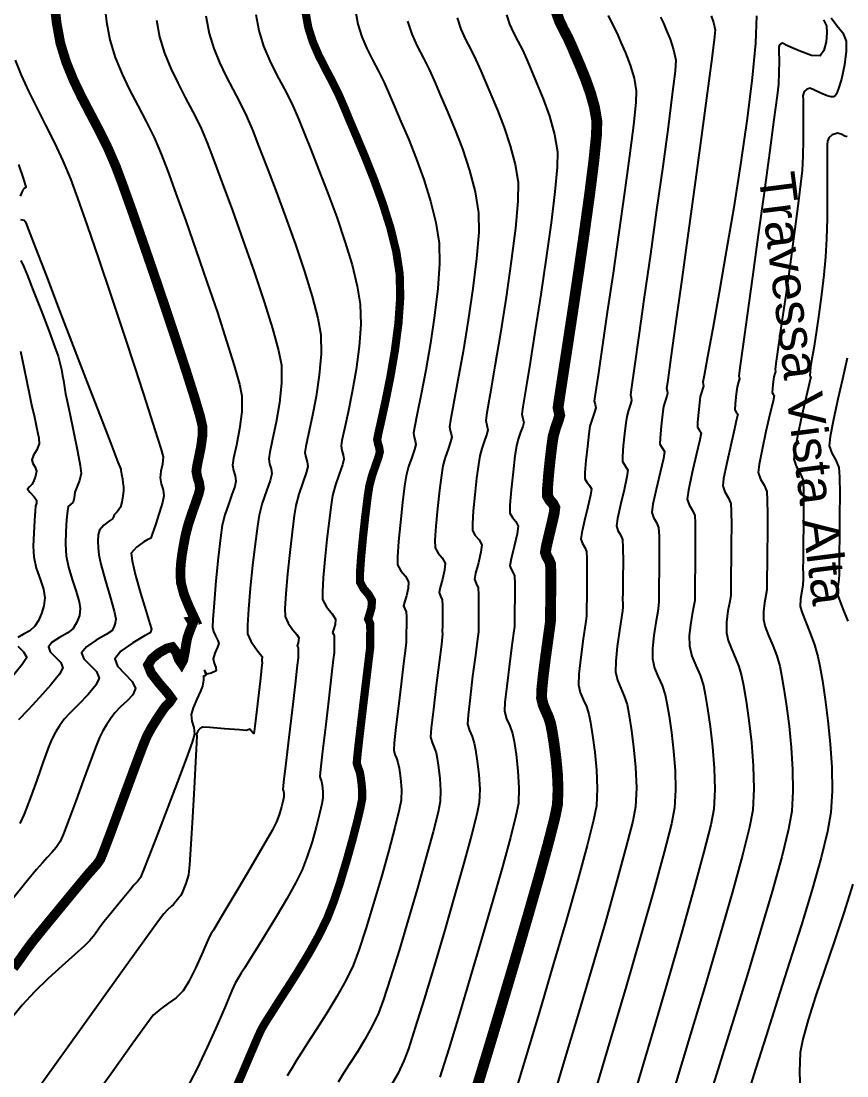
# Model space of a CAD drawing. Extents: x 360931 to 362237, y 7351473 to 7352200.
# Drawn here: x 361594.16 to 361628.38, y 7351867.38 to 7351911.08 of the extents above; entities that cross this region are included whole.
import ezdxf
from ezdxf.enums import TextEntityAlignment as Align

# ---------------------------------------------------------------- set-up
doc = ezdxf.new("R2010")
doc.units = 0
for name, color, linetype in [('A_Curvas Intermediarias', 37, 'Continuous'), ('A_Curvas Mestras', 32, 'Continuous'), ('ZZ-Carimbo Texto', 7, 'Continuous')]:
    doc.layers.add(name, color=color, linetype=linetype)
doc.styles.add('CARIMBO', font='arial.ttf', dxfattribs={"height": 2})
picture_1 = doc.add_image_def('image1.tif', size_in_pixel=(23490, 20550))

msp = doc.modelspace()

# ---------------------------------------------------------------- linework, layer by layer
at = {"layer": 'A_Curvas Intermediarias', "flags": 128}
for points, elevation in [([(361597.582, 7351912.072), (361597.703, 7351911.055), (361597.843, 7351910.304), (361598.067, 7351909.573), (361598.345, 7351908.887), (361598.661, 7351908.23), (361598.999, 7351907.583), (361599.343, 7351906.931), (361599.677, 7351906.256), (361599.984, 7351905.542), (361600.238, 7351904.871), (361600.58, 7351903.937), (361600.982, 7351902.814), (361601.419, 7351901.57), (361601.865, 7351900.278), (361602.294, 7351899.007), (361602.679, 7351897.829), (361602.994, 7351896.814), (361603.214, 7351896.034), (361603.312, 7351895.558), (361603.306, 7351894.899), (361603.212, 7351894.184), (361603.082, 7351893.512), (361602.968, 7351892.98), (361602.922, 7351892.686), (361602.965, 7351892.46), (361603.034, 7351892.245), (361603.064, 7351892.021), (361603.014, 7351891.806), (361602.899, 7351891.47), (361602.753, 7351891.059), (361602.608, 7351890.621), (361602.5, 7351890.2), (361602.422, 7351889.668), (361602.33, 7351888.844), (361602.237, 7351887.894), (361602.157, 7351886.986), (361602.104, 7351886.288), (361602.09, 7351885.965), (361602.137, 7351885.797), (361602.206, 7351885.639), (361602.256, 7351885.533), (361602.314, 7351885.413), (361602.353, 7351885.294), (361602.295, 7351885.139), (361602.184, 7351884.889), (361602.119, 7351884.664), (361602.158, 7351884.479), (361602.231, 7351884.299), (361602.243, 7351884.167), (361602.044, 7351884.059), (361601.863, 7351884.027), (361601.809, 7351884.106), (361601.762, 7351884.172), (361601.788, 7351884.08), (361601.822, 7351883.987), (361601.775, 7351883.962), (361601.727, 7351883.937), (361601.714, 7351883.779), (361601.678, 7351883.521), (361601.595, 7351883.318), (361601.443, 7351882.99), (361601.293, 7351882.635), (361601.213, 7351882.355), (361601.241, 7351882.081), (361601.319, 7351881.813), (361601.349, 7351881.539), (361601.248, 7351881.208), (361600.998, 7351880.51), (361600.648, 7351879.569), (361600.246, 7351878.511), (361599.843, 7351877.461), (361599.486, 7351876.542), (361599.225, 7351875.88), (361599.109, 7351875.6), (361598.982, 7351875.434), (361598.84, 7351875.277), (361598.694, 7351875.101), (361598.421, 7351874.771), (361598.097, 7351874.377), (361597.796, 7351874.01), (361597.594, 7351873.759), (361597.401, 7351873.496), (361597.22, 7351873.241), (361597.016, 7351872.988), (361596.792, 7351872.773), (361596.387, 7351872.411), (361595.864, 7351871.944), (361595.285, 7351871.411), (361594.712, 7351870.855), (361594.207, 7351870.315), (361593.84, 7351869.851)], 96), ([(361601.82, 7351911.298), (361601.952, 7351910.565), (361602.142, 7351909.947), (361602.377, 7351909.366), (361602.645, 7351908.81), (361602.931, 7351908.263), (361603.222, 7351907.711), (361603.504, 7351907.14), (361603.764, 7351906.536), (361604.006, 7351905.917), (361604.331, 7351905.075), (361604.712, 7351904.072), (361605.121, 7351902.968), (361605.528, 7351901.825), (361605.906, 7351900.704), (361606.226, 7351899.667), (361606.461, 7351898.773), (361606.58, 7351898.086), (361606.593, 7351897.294), (361606.517, 7351896.416), (361606.384, 7351895.524), (361606.226, 7351894.687), (361606.075, 7351893.976), (361605.962, 7351893.462), (361605.92, 7351893.215), (361605.958, 7351893.015), (361606.019, 7351892.825), (361606.045, 7351892.628), (361605.98, 7351892.372), (361605.836, 7351891.965), (361605.673, 7351891.488), (361605.547, 7351891.019), (361605.481, 7351890.598), (361605.392, 7351889.91), (361605.296, 7351889.067), (361605.205, 7351888.183), (361605.132, 7351887.37), (361605.093, 7351886.741), (361605.101, 7351886.409), (361605.222, 7351886.143), (361605.41, 7351885.882), (361605.585, 7351885.665), (361605.671, 7351885.53), (361605.644, 7351885.327), (361605.602, 7351885.2), (361605.639, 7351885.118), (361605.64, 7351884.939), (361605.639, 7351884.763), (361605.639, 7351884.696), (361605.604, 7351884.393), (361605.513, 7351883.615), (361605.39, 7351882.552), (361605.255, 7351881.394), (361605.131, 7351880.331), (361605.041, 7351879.552), (361605.006, 7351879.249), (361605.033, 7351879.172), (361605.046, 7351879.073), (361605.053, 7351878.935), (361605.024, 7351878.797), (361604.956, 7351878.526), (361604.861, 7351878.2), (361604.751, 7351877.9), (361604.562, 7351877.547), (361604.177, 7351876.877), (361603.676, 7351876.022), (361603.14, 7351875.116), (361602.65, 7351874.292), (361602.287, 7351873.682), (361602.13, 7351873.42), (361602.04, 7351873.277), (361601.953, 7351873.133), (361601.852, 7351872.903), (361601.648, 7351872.428), (361601.388, 7351871.846), (361601.116, 7351871.292), (361600.878, 7351870.902), (361600.594, 7351870.618), (361600.275, 7351870.386), (361599.949, 7351870.159), (361599.642, 7351869.888), (361599.375, 7351869.538), (361598.791, 7351868.731), (361597.949, 7351867.553), (361596.907, 7351866.086)], 98), ([(361603.887, 7351911.362), (361604.007, 7351910.696), (361604.212, 7351910.043), (361604.471, 7351909.435), (361604.765, 7351908.851), (361605.073, 7351908.269), (361605.376, 7351907.67), (361605.654, 7351907.032), (361605.872, 7351906.486), (361606.164, 7351905.762), (361606.506, 7351904.904), (361606.872, 7351903.954), (361607.239, 7351902.956), (361607.581, 7351901.953), (361607.874, 7351900.989), (361608.093, 7351900.107), (361608.214, 7351899.35), (361608.235, 7351898.519), (361608.17, 7351897.599), (361608.045, 7351896.647), (361607.886, 7351895.723), (361607.718, 7351894.885), (361607.567, 7351894.192), (361607.459, 7351893.704), (361607.419, 7351893.479), (361607.454, 7351893.293), (361607.511, 7351893.115), (361607.536, 7351892.931), (361607.475, 7351892.692), (361607.341, 7351892.312), (361607.188, 7351891.866), (361607.07, 7351891.429), (361607.008, 7351891.035), (361606.926, 7351890.392), (361606.836, 7351889.605), (361606.751, 7351888.78), (361606.683, 7351888.02), (361606.647, 7351887.433), (361606.654, 7351887.123), (361606.819, 7351886.808), (361607.051, 7351886.524), (361607.186, 7351886.302), (361607.171, 7351886.084), (361607.108, 7351885.864), (361607.072, 7351885.752), (361607.101, 7351885.684), (361607.133, 7351885.616), (361607.135, 7351885.455), (361607.135, 7351885.178), (361607.134, 7351885.024), (361607.134, 7351884.969), (361607.133, 7351884.913), (361607.099, 7351884.628), (361607.014, 7351883.901), (361606.896, 7351882.909), (361606.769, 7351881.825), (361606.653, 7351880.827), (361606.569, 7351880.09), (361606.538, 7351879.79), (361606.574, 7351879.681), (361606.615, 7351879.571), (361606.64, 7351879.423), (361606.67, 7351879.159), (361606.672, 7351878.889), (361606.629, 7351878.656), (361606.533, 7351878.236), (361606.392, 7351877.691), (361606.217, 7351877.082), (361606.018, 7351876.471), (361605.806, 7351875.92), (361605.546, 7351875.39), (361605.169, 7351874.713), (361604.73, 7351873.966), (361604.282, 7351873.228), (361603.879, 7351872.576), (361603.574, 7351872.089), (361603.422, 7351871.844), (361603.288, 7351871.632), (361603.159, 7351871.43), (361603.032, 7351871.214), (361602.9, 7351870.92), (361602.64, 7351870.307), (361602.286, 7351869.487), (361601.875, 7351868.567), (361601.444, 7351867.657), (361601.03, 7351866.867)], 99), ([(361608.007, 7351911.584), (361608.116, 7351910.957), (361608.28, 7351910.435), (361608.488, 7351909.948), (361608.723, 7351909.481), (361608.969, 7351909.015), (361609.212, 7351908.535), (361609.434, 7351908.025), (361609.633, 7351907.548), (361609.9, 7351906.93), (361610.209, 7351906.202), (361610.536, 7351905.39), (361610.852, 7351904.523), (361611.133, 7351903.63), (361611.352, 7351902.739), (361611.483, 7351901.877), (361611.501, 7351901.025), (361611.432, 7351900.003), (361611.298, 7351898.882), (361611.122, 7351897.733), (361610.927, 7351896.624), (361610.737, 7351895.627), (361610.573, 7351894.812), (361610.458, 7351894.249), (361610.416, 7351894.008), (361610.447, 7351893.848), (361610.496, 7351893.696), (361610.517, 7351893.538), (361610.464, 7351893.332), (361610.349, 7351893.006), (361610.218, 7351892.623), (361610.117, 7351892.248), (361610.053, 7351891.83), (361609.968, 7351891.142), (361609.878, 7351890.326), (361609.802, 7351889.527), (361609.757, 7351888.887), (361609.76, 7351888.551), (361609.897, 7351888.306), (361610.091, 7351888.088), (361610.217, 7351887.846), (361610.205, 7351887.587), (361610.13, 7351887.277), (361610.047, 7351887.004), (361610.011, 7351886.857), (361610.063, 7351886.735), (361610.121, 7351886.612), (361610.128, 7351886.42), (361610.127, 7351886.067), (361610.124, 7351885.721), (361610.122, 7351885.546), (361610.123, 7351885.447), (361610.121, 7351885.347), (361610.09, 7351885.095), (361610.013, 7351884.473), (361609.909, 7351883.626), (361609.796, 7351882.697), (361609.695, 7351881.832), (361609.623, 7351881.176), (361609.601, 7351880.872), (361609.647, 7351880.701), (361609.719, 7351880.54), (361609.778, 7351880.369), (361609.823, 7351880.123), (361609.879, 7351879.72), (361609.918, 7351879.249), (361609.91, 7351878.798), (361609.83, 7351878.397), (361609.649, 7351877.671), (361609.394, 7351876.717), (361609.09, 7351875.633), (361608.765, 7351874.517), (361608.443, 7351873.468), (361608.151, 7351872.582), (361607.917, 7351871.959), (361607.612, 7351871.325), (361607.25, 7351870.673), (361606.87, 7351870.044), (361606.51, 7351869.478), (361606.209, 7351869.015), (361606.006, 7351868.694), (361605.796, 7351868.357), (361605.591, 7351868.038), (361605.389, 7351867.718), (361605.19, 7351867.375)], 101), ([(361614.279, 7351911.349), (361614.406, 7351910.96), (361614.569, 7351910.6), (361614.751, 7351910.251), (361614.935, 7351909.895), (361615.104, 7351909.515), (361615.28, 7351909.096), (361615.523, 7351908.533), (361615.793, 7351907.866), (361616.053, 7351907.139), (361616.264, 7351906.392), (361616.386, 7351905.669), (361616.376, 7351905.028), (361616.283, 7351904.014), (361616.125, 7351902.729), (361615.923, 7351901.277), (361615.697, 7351899.759), (361615.467, 7351898.279), (361615.254, 7351896.941), (361615.077, 7351895.847), (361614.956, 7351895.099), (361614.913, 7351894.802), (361614.955, 7351894.624), (361614.989, 7351894.447), (361614.949, 7351894.293), (361614.862, 7351894.047), (361614.764, 7351893.759), (361614.687, 7351893.476), (361614.627, 7351893.071), (361614.548, 7351892.403), (361614.471, 7351891.66), (361614.42, 7351891.027), (361614.418, 7351890.692), (361614.522, 7351890.509), (361614.668, 7351890.344), (361614.763, 7351890.162), (361614.723, 7351889.839), (361614.599, 7351889.317), (361614.472, 7351888.806), (361614.419, 7351888.514), (361614.467, 7351888.375), (361614.544, 7351888.245), (361614.602, 7351888.105), (361614.617, 7351887.78), (361614.616, 7351887.205), (361614.609, 7351886.636), (361614.605, 7351886.33), (361614.606, 7351886.163), (361614.603, 7351885.997), (361614.568, 7351885.721), (361614.486, 7351885.113), (361614.382, 7351884.33), (361614.283, 7351883.528), (361614.212, 7351882.865), (361614.196, 7351882.496), (361614.282, 7351882.18), (361614.415, 7351881.883), (361614.524, 7351881.566), (361614.587, 7351881.231), (361614.67, 7351880.689), (361614.746, 7351880.024), (361614.788, 7351879.32), (361614.767, 7351878.662), (361614.666, 7351878.157), (361614.435, 7351877.253), (361614.104, 7351876.04), (361613.698, 7351874.609), (361613.246, 7351873.05), (361612.774, 7351871.451), (361612.31, 7351869.903), (361611.882, 7351868.496), (361611.516, 7351867.32)], 104), ([(361618.487, 7351911.321), (361618.616, 7351911.055), (361618.755, 7351910.791), (361618.884, 7351910.508), (361619.016, 7351910.195), (361619.2, 7351909.763), (361619.394, 7351909.257), (361619.559, 7351908.721), (361619.654, 7351908.196), (361619.632, 7351907.709), (361619.531, 7351906.775), (361619.37, 7351905.498), (361619.164, 7351903.98), (361618.932, 7351902.326), (361618.689, 7351900.639), (361618.453, 7351899.022), (361618.24, 7351897.58), (361618.068, 7351896.415), (361617.952, 7351895.631), (361617.91, 7351895.331), (361617.943, 7351895.192), (361617.97, 7351895.054), (361617.919, 7351894.881), (361617.819, 7351894.596), (361617.734, 7351894.295), (361617.688, 7351893.979), (361617.625, 7351893.457), (361617.565, 7351892.876), (361617.526, 7351892.382), (361617.524, 7351892.12), (361617.605, 7351891.977), (361617.719, 7351891.848), (361617.793, 7351891.706), (361617.757, 7351891.446), (361617.647, 7351890.957), (361617.511, 7351890.389), (361617.399, 7351889.893), (361617.358, 7351889.618), (361617.419, 7351889.442), (361617.516, 7351889.278), (361617.59, 7351889.101), (361617.606, 7351888.808), (361617.609, 7351888.269), (361617.604, 7351887.653), (361617.597, 7351887.125), (361617.593, 7351886.852), (361617.595, 7351886.641), (361617.591, 7351886.431), (361617.548, 7351886.119), (361617.456, 7351885.49), (361617.352, 7351884.731), (361617.274, 7351884.031), (361617.259, 7351883.578), (361617.334, 7351883.264), (361617.456, 7351882.971), (361617.587, 7351882.678), (361617.687, 7351882.364), (361617.753, 7351882.021), (361617.841, 7351881.477), (361617.931, 7351880.797), (361618.003, 7351880.044), (361618.034, 7351879.281), (361618.005, 7351878.571), (361617.886, 7351877.977), (361617.616, 7351876.921), (361617.225, 7351875.499), (361616.743, 7351873.806), (361616.199, 7351871.939), (361615.624, 7351869.994), (361615.048, 7351868.066), (361614.5, 7351866.253)], 106), ([(361622.749, 7351911.302), (361622.856, 7351911.021), (361622.923, 7351910.724), (361622.882, 7351910.315), (361622.757, 7351909.329), (361622.566, 7351907.895), (361622.329, 7351906.143), (361622.063, 7351904.203), (361621.787, 7351902.203), (361621.52, 7351900.275), (361621.28, 7351898.547), (361621.085, 7351897.148), (361620.955, 7351896.209), (361620.908, 7351895.86), (361620.931, 7351895.76), (361620.951, 7351895.66), (361620.915, 7351895.544), (361620.843, 7351895.334), (361620.781, 7351895.114), (361620.737, 7351894.802), (361620.68, 7351894.3), (361620.636, 7351893.814), (361620.63, 7351893.548), (361620.729, 7351893.398), (361620.824, 7351893.25), (361620.775, 7351892.965), (361620.641, 7351892.377), (361620.478, 7351891.679), (361620.345, 7351891.063), (361620.297, 7351890.723), (361620.37, 7351890.51), (361620.489, 7351890.311), (361620.578, 7351890.097), (361620.598, 7351889.742), (361620.601, 7351889.09), (361620.595, 7351888.344), (361620.586, 7351887.705), (361620.582, 7351887.375), (361620.583, 7351887.202), (361620.584, 7351887.037), (361620.579, 7351886.864), (361620.542, 7351886.618), (361620.466, 7351886.168), (361620.383, 7351885.621), (361620.325, 7351885.083), (361620.323, 7351884.661), (361620.414, 7351884.273), (361620.566, 7351883.912), (361620.727, 7351883.55), (361620.851, 7351883.162), (361620.918, 7351882.816), (361621.009, 7351882.28), (361621.106, 7351881.603), (361621.194, 7351880.836), (361621.257, 7351880.026), (361621.279, 7351879.225), (361621.243, 7351878.48), (361621.112, 7351877.819), (361620.814, 7351876.652), (361620.381, 7351875.076), (361619.843, 7351873.189), (361619.23, 7351871.085), (361618.573, 7351868.863), (361617.902, 7351866.619)], 108), ([(361624.627, 7351911.301), (361624.587, 7351910.176), (361624.453, 7351908.73), (361624.244, 7351907.052), (361623.983, 7351905.233), (361623.689, 7351903.364), (361623.383, 7351901.533), (361623.087, 7351899.832), (361622.82, 7351898.35), (361622.604, 7351897.179), (361622.46, 7351896.406), (361622.407, 7351896.124), (361622.425, 7351896.044), (361622.441, 7351895.964), (361622.412, 7351895.873), (361622.354, 7351895.702), (361622.305, 7351895.523), (361622.27, 7351895.27), (361622.225, 7351894.863), (361622.189, 7351894.471), (361622.183, 7351894.262), (361622.263, 7351894.142), (361622.339, 7351894.022), (361622.283, 7351893.729), (361622.136, 7351893.093), (361621.961, 7351892.327), (361621.817, 7351891.649), (361621.767, 7351891.275), (361621.846, 7351891.044), (361621.975, 7351890.828), (361622.072, 7351890.595), (361622.091, 7351890.301), (361622.097, 7351889.759), (361622.095, 7351889.094), (361622.087, 7351888.434), (361622.08, 7351887.906), (361622.076, 7351887.636), (361622.078, 7351887.448), (361622.079, 7351887.268), (361622.073, 7351887.081), (361622.039, 7351886.868), (361621.971, 7351886.507), (361621.899, 7351886.066), (361621.85, 7351885.609), (361621.854, 7351885.202), (361621.955, 7351884.777), (361622.12, 7351884.382), (361622.298, 7351883.986), (361622.433, 7351883.561), (361622.506, 7351883.182), (361622.605, 7351882.595), (361622.712, 7351881.854), (361622.809, 7351881.014), (361622.878, 7351880.128), (361622.901, 7351879.25), (361622.862, 7351878.435), (361622.736, 7351877.785), (361622.454, 7351876.656), (361622.041, 7351875.132), (361621.524, 7351873.297), (361620.929, 7351871.232), (361620.281, 7351869.023), (361619.607, 7351866.752)], 109), ([(361599.769, 7351911.128), (361599.898, 7351910.434), (361600.104, 7351909.76), (361600.361, 7351909.127), (361600.653, 7351908.52), (361600.965, 7351907.923), (361601.282, 7351907.321), (361601.59, 7351906.698), (361601.874, 7351906.039), (361602.139, 7351905.348), (361602.498, 7351904.389), (361602.919, 7351903.241), (361603.369, 7351901.983), (361603.818, 7351900.695), (361604.232, 7351899.456), (361604.579, 7351898.344), (361604.828, 7351897.44), (361604.946, 7351896.822), (361604.95, 7351896.083), (361604.864, 7351895.27), (361604.728, 7351894.465), (361604.581, 7351893.755), (361604.466, 7351893.222), (361604.421, 7351892.951), (361604.462, 7351892.738), (361604.526, 7351892.535), (361604.555, 7351892.325), (361604.485, 7351892.051), (361604.332, 7351891.618), (361604.158, 7351891.109), (361604.023, 7351890.61), (361603.953, 7351890.161), (361603.859, 7351889.427), (361603.756, 7351888.529), (361603.658, 7351887.586), (361603.582, 7351886.719), (361603.54, 7351886.049), (361603.548, 7351885.695), (361603.68, 7351885.397), (361603.884, 7351885.094), (361604.072, 7351884.858), (361604.156, 7351884.758), (361604.145, 7351884.703), (361604.133, 7351884.648), (361604.139, 7351884.578), (361604.145, 7351884.502), (361604.122, 7351884.277), (361604.064, 7351883.732), (361603.987, 7351883.028), (361603.908, 7351882.325), (361603.853, 7351881.871), (361603.823, 7351881.648), (361603.81, 7351881.575), (361603.806, 7351881.564), (361603.795, 7351881.567), (361603.76, 7351881.598), (361603.697, 7351881.676), (361603.637, 7351881.745), (361603.568, 7351881.719), (361603.496, 7351881.688), (361603.209, 7351881.711), (361602.597, 7351881.765), (361601.981, 7351881.817), (361601.679, 7351881.834), (361601.578, 7351881.768), (361601.499, 7351881.696), (361601.46, 7351881.608), (361601.435, 7351881.535), (361601.444, 7351881.478), (361601.429, 7351881.174), (361601.387, 7351880.386), (361601.328, 7351879.302), (361601.261, 7351878.105), (361601.194, 7351876.983), (361601.136, 7351876.12), (361601.096, 7351875.703), (361600.983, 7351875.346), (361600.844, 7351875.008), (361600.775, 7351874.856), (361600.737, 7351874.81), (361600.651, 7351874.706), (361600.559, 7351874.593), (361600.518, 7351874.537), (361600.476, 7351874.482), (361600.394, 7351874.409), (361600.232, 7351874.261), (361600.074, 7351874.1), (361599.854, 7351873.8), (361599.289, 7351873.016), (361598.437, 7351871.829), (361597.354, 7351870.321), (361596.099, 7351868.57), (361594.73, 7351866.659)], 97), ([(361610.17, 7351911.088), (361610.348, 7351910.544), (361610.576, 7351910.04), (361610.83, 7351909.552), (361611.088, 7351909.054), (361611.324, 7351908.522), (361611.528, 7351908.033), (361611.806, 7351907.39), (361612.125, 7351906.629), (361612.449, 7351905.786), (361612.745, 7351904.899), (361612.979, 7351904.005), (361613.117, 7351903.141), (361613.124, 7351902.327), (361613.039, 7351901.252), (361612.886, 7351900.008), (361612.689, 7351898.69), (361612.474, 7351897.391), (361612.265, 7351896.207), (361612.086, 7351895.229), (361611.961, 7351894.553), (361611.915, 7351894.273), (361611.943, 7351894.126), (361611.988, 7351893.986), (361612.007, 7351893.841), (361611.959, 7351893.652), (361611.854, 7351893.353), (361611.733, 7351893.002), (361611.641, 7351892.657), (361611.582, 7351892.274), (361611.504, 7351891.643), (361611.421, 7351890.894), (361611.351, 7351890.16), (361611.31, 7351889.573), (361611.313, 7351889.264), (361611.438, 7351889.04), (361611.616, 7351888.84), (361611.732, 7351888.618), (361611.711, 7351888.339), (361611.619, 7351887.961), (361611.521, 7351887.609), (361611.48, 7351887.409), (361611.543, 7351887.26), (361611.615, 7351887.11), (361611.625, 7351886.869), (361611.624, 7351886.441), (361611.62, 7351886.022), (361611.616, 7351885.808), (361611.617, 7351885.686), (361611.615, 7351885.564), (361611.576, 7351885.251), (361611.482, 7351884.512), (361611.362, 7351883.553), (361611.245, 7351882.58), (361611.159, 7351881.798), (361611.133, 7351881.413), (361611.192, 7351881.194), (361611.285, 7351880.988), (361611.36, 7351880.768), (361611.404, 7351880.535), (361611.462, 7351880.159), (361611.514, 7351879.698), (361611.543, 7351879.21), (361611.529, 7351878.753), (361611.438, 7351878.302), (361611.231, 7351877.486), (361610.937, 7351876.404), (361610.586, 7351875.158), (361610.205, 7351873.848), (361609.824, 7351872.575), (361609.473, 7351871.438), (361609.179, 7351870.54), (361608.972, 7351869.979), (361608.712, 7351869.436), (361608.412, 7351868.893), (361608.096, 7351868.37), (361607.788, 7351867.886), (361607.514, 7351867.463), (361607.298, 7351867.119)], 102), ([(361612.225, 7351911.218), (361612.377, 7351910.752), (361612.573, 7351910.32), (361612.791, 7351909.901), (361613.011, 7351909.475), (361613.214, 7351909.018), (361613.389, 7351908.6), (361613.627, 7351908.048), (361613.9, 7351907.395), (361614.178, 7351906.673), (361614.433, 7351905.913), (361614.633, 7351905.146), (361614.752, 7351904.405), (361614.747, 7351903.63), (361614.646, 7351902.5), (361614.473, 7351901.133), (361614.257, 7351899.647), (361614.021, 7351898.159), (361613.793, 7351896.786), (361613.599, 7351895.646), (361613.464, 7351894.858), (361613.414, 7351894.537), (361613.46, 7351894.34), (361613.498, 7351894.144), (361613.454, 7351893.972), (361613.358, 7351893.7), (361613.248, 7351893.38), (361613.164, 7351893.067), (361613.111, 7351892.718), (361613.039, 7351892.143), (361612.964, 7351891.462), (361612.901, 7351890.794), (361612.863, 7351890.259), (361612.866, 7351889.978), (361612.98, 7351889.775), (361613.142, 7351889.592), (361613.247, 7351889.39), (361613.217, 7351889.089), (361613.109, 7351888.639), (361612.996, 7351888.208), (361612.95, 7351887.961), (361613.024, 7351887.785), (361613.108, 7351887.607), (361613.121, 7351887.324), (361613.12, 7351886.822), (361613.114, 7351886.328), (361613.111, 7351886.069), (361613.112, 7351885.924), (361613.109, 7351885.78), (361613.072, 7351885.486), (361612.984, 7351884.813), (361612.872, 7351883.942), (361612.764, 7351883.055), (361612.686, 7351882.332), (361612.664, 7351881.955), (361612.737, 7351881.687), (361612.85, 7351881.435), (361612.942, 7351881.167), (361612.995, 7351880.883), (361613.066, 7351880.424), (361613.13, 7351879.861), (361613.165, 7351879.265), (361613.148, 7351878.707), (361613.05, 7351878.224), (361612.828, 7351877.353), (361612.511, 7351876.19), (361612.126, 7351874.833), (361611.704, 7351873.377), (361611.272, 7351871.919), (361610.86, 7351870.556), (361610.496, 7351869.384), (361610.208, 7351868.5), (361610.027, 7351867.999), (361609.767, 7351867.459), (361609.474, 7351866.944)], 103), ([(361620.657, 7351911.253), (361620.774, 7351911.004), (361620.891, 7351910.729), (361621.051, 7351910.342), (361621.201, 7351909.9), (361621.289, 7351909.46), (361621.257, 7351909.012), (361621.144, 7351908.052), (361620.968, 7351906.696), (361620.747, 7351905.061), (361620.497, 7351903.264), (361620.238, 7351901.421), (361619.986, 7351899.648), (361619.76, 7351898.062), (361619.577, 7351896.781), (361619.454, 7351895.92), (361619.409, 7351895.595), (361619.437, 7351895.476), (361619.46, 7351895.357), (361619.417, 7351895.213), (361619.331, 7351894.965), (361619.258, 7351894.704), (361619.218, 7351894.432), (361619.164, 7351893.984), (361619.112, 7351893.484), (361619.078, 7351893.059), (361619.077, 7351892.834), (361619.196, 7351892.655), (361619.308, 7351892.478), (361619.266, 7351892.205), (361619.144, 7351891.667), (361618.995, 7351891.034), (361618.872, 7351890.478), (361618.828, 7351890.171), (361618.894, 7351889.976), (361619.002, 7351889.795), (361619.084, 7351889.599), (361619.102, 7351889.275), (361619.105, 7351888.68), (361619.1, 7351887.999), (361619.092, 7351887.415), (361619.088, 7351887.113), (361619.089, 7351886.956), (361619.09, 7351886.805), (361619.085, 7351886.648), (361619.045, 7351886.369), (361618.961, 7351885.829), (361618.867, 7351885.176), (361618.799, 7351884.557), (361618.791, 7351884.12), (361618.874, 7351883.769), (361619.011, 7351883.442), (361619.157, 7351883.114), (361619.269, 7351882.763), (361619.343, 7351882.379), (361619.441, 7351881.772), (361619.542, 7351881.012), (361619.621, 7351880.171), (361619.656, 7351879.318), (361619.624, 7351878.526), (361619.506, 7351877.93), (361619.24, 7351876.881), (361618.853, 7351875.465), (361618.371, 7351873.769), (361617.822, 7351871.878), (361617.232, 7351869.879), (361616.629, 7351867.858), (361616.04, 7351865.9)], 107), ([(361627.723, 7351911.213), (361627.967, 7351910.903), (361628.206, 7351910.594), (361628.348, 7351910.25), (361628.35, 7351909.833), (361628.276, 7351909.268), (361628.153, 7351908.681), (361628.036, 7351908.285), (361627.947, 7351908.074), (361627.89, 7351907.989), (361627.863, 7351907.967), (361627.827, 7351907.952), (361627.734, 7351907.947), (361627.561, 7351907.986), (361627.3, 7351908.092), (361627.006, 7351908.238), (361626.847, 7351908.306), (361626.707, 7351908.248), (361626.605, 7351908.174), (361626.576, 7351908.083), (361626.56, 7351907.985), (361626.561, 7351907.818), (361626.566, 7351907.409), (361626.569, 7351906.834), (361626.566, 7351906.171), (361626.552, 7351905.497), (361626.521, 7351904.891), (361626.462, 7351904.321), (361626.348, 7351903.411), (361626.196, 7351902.271), (361626.022, 7351901.008), (361625.844, 7351899.731), (361625.676, 7351898.549), (361625.536, 7351897.57), (361625.44, 7351896.902), (361625.405, 7351896.653), (361625.422, 7351896.57), (361625.391, 7351896.476), (361625.352, 7351896.342), (361625.329, 7351896.152), (361625.3, 7351895.856), (361625.289, 7351895.69), (361625.33, 7351895.628), (361625.369, 7351895.566), (361625.319, 7351895.342), (361625.192, 7351894.795), (361625.027, 7351894.074), (361624.865, 7351893.33), (361624.745, 7351892.715), (361624.706, 7351892.38), (361624.798, 7351892.111), (361624.947, 7351891.861), (361625.06, 7351891.59), (361625.082, 7351891.25), (361625.089, 7351890.621), (361625.086, 7351889.85), (361625.078, 7351889.084), (361625.069, 7351888.471), (361625.065, 7351888.158), (361625.066, 7351887.94), (361625.068, 7351887.732), (361625.061, 7351887.515), (361625.026, 7351887.286), (361624.966, 7351886.974), (361624.918, 7351886.624), (361624.918, 7351886.285), (361624.992, 7351885.988), (361625.134, 7351885.625), (361625.306, 7351885.218), (361625.472, 7351884.788), (361625.596, 7351884.358), (361625.67, 7351883.984), (361625.768, 7351883.417), (361625.877, 7351882.699), (361625.983, 7351881.874), (361626.073, 7351880.983), (361626.131, 7351880.07), (361626.145, 7351879.176), (361626.1, 7351878.344), (361625.963, 7351877.597), (361625.679, 7351876.459), (361625.278, 7351875.014), (361624.789, 7351873.347), (361624.243, 7351871.541), (361623.67, 7351869.68), (361623.1, 7351867.849), (361622.563, 7351866.13)], 111), ([(361593.915, 7351909.464), (361594.168, 7351908.84), (361594.475, 7351908.18), (361594.818, 7351907.488), (361595.179, 7351906.772), (361595.543, 7351906.039), (361595.89, 7351905.296), (361596.204, 7351904.549), (361596.5, 7351903.751), (361596.899, 7351902.616), (361597.37, 7351901.241), (361597.883, 7351899.722), (361598.404, 7351898.157), (361598.903, 7351896.643), (361599.348, 7351895.276), (361599.707, 7351894.154), (361599.95, 7351893.373), (361600.043, 7351893.031), (361600.023, 7351892.728), (361599.957, 7351892.434), (361599.925, 7351892.157), (361599.973, 7351891.905), (361600.049, 7351891.664), (361600.083, 7351891.415), (361600.023, 7351891.134), (361599.89, 7351890.69), (361599.733, 7351890.212), (361599.6, 7351889.827), (361599.54, 7351889.664), (361599.481, 7351889.63), (361599.418, 7351889.599), (361599.249, 7351889.503), (361598.939, 7351889.29), (361598.727, 7351889.033), (361598.76, 7351888.714), (361598.907, 7351888.11), (361599.114, 7351887.374), (361599.328, 7351886.657), (361599.495, 7351886.11), (361599.562, 7351885.885), (361599.541, 7351885.808), (361599.509, 7351885.734), (361599.282, 7351885.609), (361598.794, 7351885.327), (361598.298, 7351884.978), (361598.046, 7351884.654), (361598.156, 7351884.356), (361598.459, 7351884.039), (361598.769, 7351883.723), (361598.905, 7351883.428), (361598.798, 7351883.162), (361598.562, 7351882.913), (361598.282, 7351882.67), (361598.044, 7351882.419), (361597.865, 7351882.169), (361597.702, 7351881.924), (361597.551, 7351881.671), (361597.408, 7351881.4), (361597.269, 7351881.059), (361597.037, 7351880.439), (361596.75, 7351879.651), (361596.443, 7351878.81), (361596.155, 7351878.027), (361595.92, 7351877.415), (361595.776, 7351877.088), (361595.613, 7351876.849), (361595.433, 7351876.637), (361595.241, 7351876.432), (361595.047, 7351876.212), (361594.808, 7351875.924), (361594.364, 7351875.386), (361593.788, 7351874.69)], 94), ([(361628.384, 7351906.283), (361628.288, 7351906.321), (361628.148, 7351906.397), (361627.988, 7351906.445), (361627.775, 7351906.366), (361627.625, 7351906.246), (361627.577, 7351906.113), (361627.558, 7351905.963), (361627.557, 7351905.759), (361627.562, 7351905.276), (361627.567, 7351904.588), (361627.567, 7351903.772), (361627.559, 7351902.904), (361627.538, 7351902.058), (361627.499, 7351901.312), (361627.43, 7351900.576), (361627.331, 7351899.76), (361627.217, 7351898.933), (361627.103, 7351898.166), (361627.003, 7351897.528), (361626.932, 7351897.088), (361626.903, 7351896.918), (361626.889, 7351896.835), (361626.875, 7351896.752), (361626.856, 7351896.569), (361626.842, 7351896.404), (361626.885, 7351896.338), (361626.83, 7351896.105), (361626.694, 7351895.521), (361626.518, 7351894.749), (361626.345, 7351893.952), (361626.216, 7351893.292), (361626.176, 7351892.932), (361626.274, 7351892.645), (361626.433, 7351892.378), (361626.554, 7351892.088), (361626.577, 7351891.724), (361626.585, 7351891.052), (361626.582, 7351890.228), (361626.573, 7351889.409), (361626.563, 7351888.754), (361626.559, 7351888.419), (361626.561, 7351888.187), (361626.562, 7351887.964), (361626.554, 7351887.732), (361626.513, 7351887.458), (361626.458, 7351887.146), (361626.449, 7351886.826), (361626.523, 7351886.563), (361626.674, 7351886.18), (361626.862, 7351885.722), (361627.043, 7351885.233), (361627.178, 7351884.757), (361627.257, 7351884.355), (361627.363, 7351883.746), (361627.48, 7351882.976), (361627.594, 7351882.089), (361627.69, 7351881.133), (361627.752, 7351880.152), (361627.767, 7351879.192), (361627.719, 7351878.299), (361627.581, 7351877.51), (361627.311, 7351876.422), (361626.938, 7351875.107), (361626.494, 7351873.638), (361626.008, 7351872.089), (361625.51, 7351870.533), (361625.031, 7351869.043), (361624.6, 7351867.692), (361624.249, 7351866.552)], 112), ([(361594.052, 7351905.143), (361594.244, 7351904.582), (361594.337, 7351904.306), (361594.366, 7351904.214), (361594.369, 7351904.201), (361594.365, 7351904.194), (361594.344, 7351904.177), (361594.297, 7351904.145), (361594.25, 7351904.111), (361594.188, 7351903.991), (361594.121, 7351903.83)], 93), ([(361594.133, 7351902.869), (361594.297, 7351902.833), (361594.332, 7351902.78), (361594.362, 7351902.722), (361594.474, 7351902.432), (361594.773, 7351901.655), (361595.213, 7351900.513), (361595.747, 7351899.126), (361596.327, 7351897.618), (361596.907, 7351896.11), (361597.44, 7351894.723), (361597.879, 7351893.581), (361598.178, 7351892.804), (361598.289, 7351892.516), (361598.301, 7351892.46), (361598.313, 7351892.404), (361598.329, 7351892.307), (361598.359, 7351892.118), (361598.382, 7351891.951), (361598.4, 7351891.785), (361598.403, 7351891.619), (361598.383, 7351891.42), (361598.341, 7351891.15), (361598.285, 7351890.943), (361598.137, 7351890.745), (361598.021, 7351890.624), (361597.985, 7351890.544), (361597.947, 7351890.465), (361597.823, 7351890.378), (361597.593, 7351890.204), (361597.416, 7351889.995), (361597.362, 7351889.797), (361597.345, 7351889.539), (361597.353, 7351889.253), (361597.378, 7351888.972), (361597.468, 7351888.576), (361597.648, 7351887.935), (361597.853, 7351887.226), (361598.021, 7351886.628), (361598.089, 7351886.319), (361598.065, 7351886.144), (361598.007, 7351885.977), (361597.917, 7351885.825), (361597.685, 7351885.666), (361597.273, 7351885.431), (361596.871, 7351885.163), (361596.669, 7351884.904), (361596.764, 7351884.656), (361597.022, 7351884.395), (361597.287, 7351884.128), (361597.402, 7351883.858), (361597.264, 7351883.571), (361596.942, 7351883.185), (361596.544, 7351882.773), (361596.177, 7351882.407), (361595.95, 7351882.157), (361595.759, 7351881.888), (361595.59, 7351881.62), (361595.433, 7351881.33), (361595.301, 7351880.995), (361595.081, 7351880.387), (361594.813, 7351879.635), (361594.536, 7351878.872), (361594.289, 7351878.227), (361594.11, 7351877.832)], 93), ([(361594.151, 7351901.158), (361594.27, 7351900.907), (361594.409, 7351900.574), (361594.669, 7351899.917), (361594.99, 7351899.093), (361595.31, 7351898.261), (361595.567, 7351897.576), (361595.701, 7351897.198), (361595.773, 7351896.923), (361595.834, 7351896.642), (361595.882, 7351896.389), (361595.917, 7351896.198), (361595.948, 7351896.007), (361595.974, 7351895.825), (361596.003, 7351895.634), (361596.065, 7351895.34), (361596.191, 7351894.752), (361596.348, 7351894.015), (361596.501, 7351893.271), (361596.614, 7351892.664), (361596.653, 7351892.338), (361596.587, 7351892.047), (361596.475, 7351891.77), (361596.396, 7351891.568), (361596.361, 7351891.335), (361596.323, 7351891.155), (361596.213, 7351891.061), (361596.108, 7351890.966), (361596.08, 7351890.794), (361596.044, 7351890.422), (361596.015, 7351889.932), (361596.007, 7351889.406), (361596.033, 7351888.928), (361596.126, 7351888.457), (361596.276, 7351887.941), (361596.439, 7351887.443), (361596.568, 7351887.025), (361596.616, 7351886.752), (361596.576, 7351886.456), (361596.477, 7351886.174), (361596.325, 7351885.916), (361596.095, 7351885.732), (361595.758, 7351885.544), (361595.447, 7351885.351), (361595.293, 7351885.154), (361595.371, 7351884.949), (361595.585, 7351884.733), (361595.804, 7351884.512), (361595.899, 7351884.289), (361595.753, 7351884.024), (361595.398, 7351883.584), (361594.93, 7351883.061), (361594.452, 7351882.545), (361594.06, 7351882.126)], 92), ([(361594.135, 7351897.403), (361594.27, 7351896.747), (361594.396, 7351896.135), (361594.492, 7351895.662), (361594.597, 7351895.182), (361594.713, 7351894.673), (361594.818, 7351894.195), (361594.891, 7351893.807), (361594.908, 7351893.567), (361594.816, 7351893.324), (361594.676, 7351893.097), (361594.602, 7351892.907), (361594.651, 7351892.751), (361594.746, 7351892.6), (361594.802, 7351892.441), (361594.764, 7351892.234), (361594.68, 7351892.014), (361594.613, 7351891.879), (361594.508, 7351891.783), (361594.429, 7351891.691), (361594.522, 7351891.563), (361594.701, 7351891.371), (361594.807, 7351891.237), (361594.796, 7351891.111), (361594.766, 7351890.979), (361594.748, 7351890.793), (361594.716, 7351890.388), (361594.684, 7351889.866), (361594.669, 7351889.331), (361594.688, 7351888.884), (361594.791, 7351888.419), (361594.948, 7351887.963), (361595.089, 7351887.543), (361595.144, 7351887.185), (361595.102, 7351886.862), (361595.009, 7351886.541), (361594.881, 7351886.249), (361594.733, 7351886.007), (361594.524, 7351885.825), (361594.261, 7351885.68), (361594.03, 7351885.548)], 91), ([(361628.395, 7351897.118), (361628.336, 7351896.87), (361628.192, 7351896.247), (361628.006, 7351895.423), (361627.823, 7351894.572), (361627.688, 7351893.868), (361627.645, 7351893.484), (361627.75, 7351893.179), (361627.919, 7351892.894), (361628.047, 7351892.586), (361628.073, 7351892.199), (361628.081, 7351891.483), (361628.077, 7351890.605), (361628.068, 7351889.734), (361628.058, 7351889.037), (361628.053, 7351888.68), (361628.054, 7351888.421), (361628.055, 7351888.173), (361628.048, 7351887.948), (361628.02, 7351887.75), (361627.986, 7351887.561), (361627.981, 7351887.367), (361628.054, 7351887.137), (361628.215, 7351886.734), (361628.417, 7351886.225)], 113), ([(361594.028, 7351885.185), (361594.269, 7351884.955), (361594.396, 7351884.72), (361594.204, 7351884.42), (361593.732, 7351883.848)], 91), ([(361600.82, 7351884.15), (361600.819, 7351884.152), (361600.815, 7351884.159), (361600.812, 7351884.164), (361600.82, 7351884.15)], 96), ([(361628.63, 7351875.323), (361628.251, 7351874.139), (361627.848, 7351872.935), (361627.448, 7351871.76), (361627.08, 7351870.664), (361626.773, 7351869.696), (361626.553, 7351868.907), (361626.45, 7351868.345), (361626.421, 7351867.562), (361626.447, 7351866.705)], 113)]:
    msp.add_lwpolyline(points, dxfattribs=dict(at, elevation=elevation))
at = {"layer": 'A_Curvas Mestras', "color": 11, "true_color": 0xf27172, "const_width": 0.4, "elevation": 95, "flags": 128}
msp.add_lwpolyline([(361595.507, 7351912.123), (361595.638, 7351910.995), (361595.788, 7351910.173), (361596.03, 7351909.386), (361596.329, 7351908.648), (361596.67, 7351907.94), (361597.034, 7351907.243), (361597.404, 7351906.541), (361597.763, 7351905.815), (361598.094, 7351905.046), (361598.369, 7351904.311), (361598.739, 7351903.277), (361599.176, 7351902.027), (361599.651, 7351900.646), (361600.135, 7351899.218), (361600.598, 7351897.825), (361601.013, 7351896.553), (361601.351, 7351895.484), (361601.582, 7351894.703), (361601.677, 7351894.294), (361601.673, 7351893.874), (361601.612, 7351893.426), (361601.526, 7351893.002), (361601.452, 7351892.65), (361601.423, 7351892.422), (361601.469, 7351892.182), (361601.542, 7351891.954), (361601.574, 7351891.718), (361601.52, 7351891.489), (361601.398, 7351891.131), (361601.243, 7351890.695), (361601.09, 7351890.232), (361600.976, 7351889.791), (361600.896, 7351889.375), (361600.827, 7351888.962), (361600.779, 7351888.557), (361600.762, 7351888.172), (361600.785, 7351887.813), (361600.913, 7351887.331), (361601.117, 7351886.827), (361601.305, 7351886.427), (361601.383, 7351886.257), (361601.3, 7351886.237), (361601.221, 7351886.224), (361601.248, 7351886.18), (361601.277, 7351886.132), (361601.234, 7351886.021), (361601.14, 7351885.784), (361601.053, 7351885.535), (361601.003, 7351885.28), (361600.949, 7351884.929), (361600.886, 7351884.614), (361600.808, 7351884.472), (361600.697, 7351884.631), (361600.58, 7351884.95), (361600.427, 7351885.146), (361600.202, 7351885.09), (361599.877, 7351884.907), (361599.576, 7351884.657), (361599.422, 7351884.404), (361599.555, 7351884.068), (361599.898, 7351883.626), (361600.249, 7351883.222), (361600.408, 7351882.997), (361600.304, 7351882.84), (361600.139, 7351882.682), (361600.015, 7351882.506), (361599.812, 7351882.201), (361599.583, 7351881.833), (361599.382, 7351881.469), (361599.211, 7351881.055), (361598.924, 7351880.297), (361598.568, 7351879.336), (361598.193, 7351878.318), (361597.848, 7351877.384), (361597.581, 7351876.679), (361597.442, 7351876.344), (361597.291, 7351876.131), (361597.121, 7351875.942), (361596.943, 7351875.744), (361596.738, 7351875.496), (361596.352, 7351875.03), (361595.868, 7351874.443), (361595.365, 7351873.832), (361594.925, 7351873.294), (361594.63, 7351872.926), (361594.356, 7351872.558), (361594.104, 7351872.199), (361593.847, 7351871.846)], dxfattribs=at)
at = {"layer": 'A_Curvas Mestras', "color": 3, "const_width": 0.45, "elevation": 105, "flags": 128}
msp.add_lwpolyline([(361616.334, 7351911.48), (361616.466, 7351911.095), (361616.638, 7351910.74), (361616.823, 7351910.388), (361616.994, 7351910.011), (361617.135, 7351909.676), (361617.329, 7351909.225), (361617.546, 7351908.692), (361617.754, 7351908.109), (361617.922, 7351907.512), (361618.02, 7351906.932), (361618.001, 7351906.331), (361617.893, 7351905.279), (361617.718, 7351903.897), (361617.498, 7351902.304), (361617.254, 7351900.621), (361617.006, 7351898.968), (361616.777, 7351897.466), (361616.587, 7351896.235), (361616.459, 7351895.395), (361616.412, 7351895.066), (361616.449, 7351894.908), (361616.479, 7351894.751), (361616.421, 7351894.548), (361616.307, 7351894.225), (361616.211, 7351893.886), (361616.158, 7351893.525), (361616.086, 7351892.93), (361616.018, 7351892.268), (361615.973, 7351891.704), (361615.971, 7351891.406), (361616.063, 7351891.243), (361616.193, 7351891.096), (361616.278, 7351890.934), (361616.249, 7351890.686), (361616.15, 7351890.247), (361616.028, 7351889.745), (361615.926, 7351889.308), (361615.889, 7351889.066), (361615.943, 7351888.909), (361616.03, 7351888.762), (361616.096, 7351888.603), (361616.111, 7351888.341), (361616.113, 7351887.859), (361616.109, 7351887.308), (361616.103, 7351886.835), (361616.099, 7351886.591), (361616.101, 7351886.402), (361616.097, 7351886.214), (361616.064, 7351885.959), (361615.988, 7351885.418), (361615.893, 7351884.722), (361615.802, 7351884.005), (361615.739, 7351883.399), (361615.728, 7351883.037), (361615.793, 7351882.76), (361615.901, 7351882.501), (361616.017, 7351882.243), (361616.105, 7351881.965), (361616.164, 7351881.662), (361616.241, 7351881.182), (361616.321, 7351880.582), (361616.384, 7351879.917), (361616.412, 7351879.243), (361616.386, 7351878.617), (361616.266, 7351878.028), (361615.994, 7351876.97), (361615.603, 7351875.55), (361615.124, 7351873.876), (361614.593, 7351872.054), (361614.041, 7351870.192), (361613.502, 7351868.398), (361613.009, 7351866.778)], dxfattribs=at)
at = {"layer": 'A_Curvas Mestras', "color": 9, "true_color": 0xd19cc7, "const_width": 0.34, "elevation": 100, "flags": 128}
msp.add_lwpolyline([(361605.953, 7351911.426), (361606.061, 7351910.826), (361606.246, 7351910.239), (361606.479, 7351909.692), (361606.744, 7351909.166), (361607.021, 7351908.642), (361607.294, 7351908.103), (361607.544, 7351907.529), (361607.768, 7351906.986), (361608.069, 7351906.28), (361608.419, 7351905.445), (361608.787, 7351904.518), (361609.144, 7351903.536), (361609.46, 7351902.533), (361609.705, 7351901.547), (361609.849, 7351900.613), (361609.873, 7351899.64), (361609.797, 7351898.558), (361609.651, 7351897.438), (361609.465, 7351896.351), (361609.268, 7351895.368), (361609.092, 7351894.558), (361608.965, 7351893.994), (361608.918, 7351893.744), (361608.951, 7351893.571), (361609.003, 7351893.405), (361609.026, 7351893.234), (361608.97, 7351893.012), (361608.845, 7351892.659), (361608.703, 7351892.245), (361608.594, 7351891.838), (361608.525, 7351891.386), (361608.432, 7351890.641), (361608.335, 7351889.759), (361608.252, 7351888.893), (361608.203, 7351888.201), (361608.207, 7351887.837), (361608.357, 7351887.564), (361608.568, 7351887.318), (361608.702, 7351887.074), (361608.68, 7351886.771), (361608.591, 7351886.467), (361608.541, 7351886.305), (361608.582, 7351886.209), (361608.627, 7351886.114), (361608.631, 7351885.885), (361608.63, 7351885.502), (361608.628, 7351885.285), (361608.628, 7351885.208), (361608.627, 7351885.13), (361608.595, 7351884.863), (361608.513, 7351884.19), (361608.402, 7351883.272), (361608.282, 7351882.267), (361608.173, 7351881.335), (361608.096, 7351880.637), (361608.069, 7351880.331), (361608.128, 7351880.151), (361608.196, 7351879.97), (361608.229, 7351879.794), (361608.269, 7351879.505), (361608.297, 7351879.167), (361608.291, 7351878.844), (361608.23, 7351878.521), (361608.094, 7351877.941), (361607.898, 7351877.182), (361607.66, 7351876.324), (361607.397, 7351875.445), (361607.125, 7351874.624), (361606.861, 7351873.939), (361606.511, 7351873.214), (361606.088, 7351872.453), (361605.644, 7351871.719), (361605.232, 7351871.07), (361604.905, 7351870.567), (361604.714, 7351870.269), (361604.559, 7351870.02), (361604.407, 7351869.785), (361604.258, 7351869.548), (361604.111, 7351869.294), (361603.972, 7351868.989), (361603.705, 7351868.364), (361603.336, 7351867.498), (361602.891, 7351866.472)], dxfattribs=at)
at = {"layer": 'A_Curvas Mestras', "elevation": 110, "flags": 128}
msp.add_lwpolyline([(361627.413, 7351911.132), (361627.531, 7351910.888), (361627.545, 7351910.601), (361627.514, 7351910.221), (361627.425, 7351909.864), (361627.267, 7351909.645), (361626.916, 7351909.664), (361626.395, 7351909.851), (361625.92, 7351910.065), (361625.705, 7351910.167), (361625.641, 7351910.136), (361625.585, 7351910.101), (361625.563, 7351910.008), (361625.565, 7351909.84), (361625.568, 7351909.439), (361625.563, 7351908.939), (361625.544, 7351908.471), (361625.488, 7351908.001), (361625.358, 7351907.007), (361625.172, 7351905.625), (361624.95, 7351903.988), (361624.709, 7351902.232), (361624.47, 7351900.492), (361624.252, 7351898.903), (361624.072, 7351897.599), (361623.95, 7351896.716), (361623.906, 7351896.389), (361623.919, 7351896.328), (361623.932, 7351896.267), (361623.889, 7351896.139), (361623.828, 7351895.933), (361623.791, 7351895.641), (361623.749, 7351895.218), (361623.736, 7351894.976), (361623.796, 7351894.885), (361623.854, 7351894.794), (361623.809, 7351894.577), (361623.691, 7351894.064), (361623.538, 7351893.395), (361623.386, 7351892.706), (361623.273, 7351892.138), (361623.237, 7351891.827), (361623.322, 7351891.577), (361623.461, 7351891.344), (361623.566, 7351891.092), (361623.586, 7351890.776), (361623.593, 7351890.19), (361623.59, 7351889.472), (361623.582, 7351888.759), (361623.574, 7351888.189), (361623.57, 7351887.897), (361623.572, 7351887.694), (361623.573, 7351887.5), (361623.567, 7351887.298), (361623.524, 7351887.041), (361623.449, 7351886.643), (361623.387, 7351886.184), (361623.386, 7351885.743), (361623.461, 7351885.414), (361623.593, 7351885.071), (361623.75, 7351884.714), (361623.901, 7351884.344), (361624.014, 7351883.96), (361624.094, 7351883.548), (361624.202, 7351882.91), (361624.318, 7351882.105), (361624.423, 7351881.192), (361624.498, 7351880.229), (361624.524, 7351879.275), (361624.481, 7351878.389), (361624.347, 7351877.685), (361624.056, 7351876.527), (361623.637, 7351875.003), (361623.119, 7351873.201), (361622.531, 7351871.208), (361621.901, 7351869.112), (361621.261, 7351867.001)], dxfattribs=at)

# ---------------------------------------------------------------- texts
at = {"layer": 'ZZ-Carimbo Texto', "style": 'CARIMBO'}
msp.add_text('Travessa Vista Alta', height=1.5, rotation=277.2008, dxfattribs=at).set_placement((361626.587, 7351895.868), align=Align.MIDDLE_CENTER)

# ---------------------------------------------------------------- pictures from other files: only their frames are drawn
at = {"lineweight": 30}
image = msp.add_image(picture_1, insert=(361177.259, 7351517.423, -3.228), size_in_units=(579.285, 506.782), dxfattribs=dict(at, fade=58))
image.dxf.flags = 15

doc.saveas('drawing.dxf')
